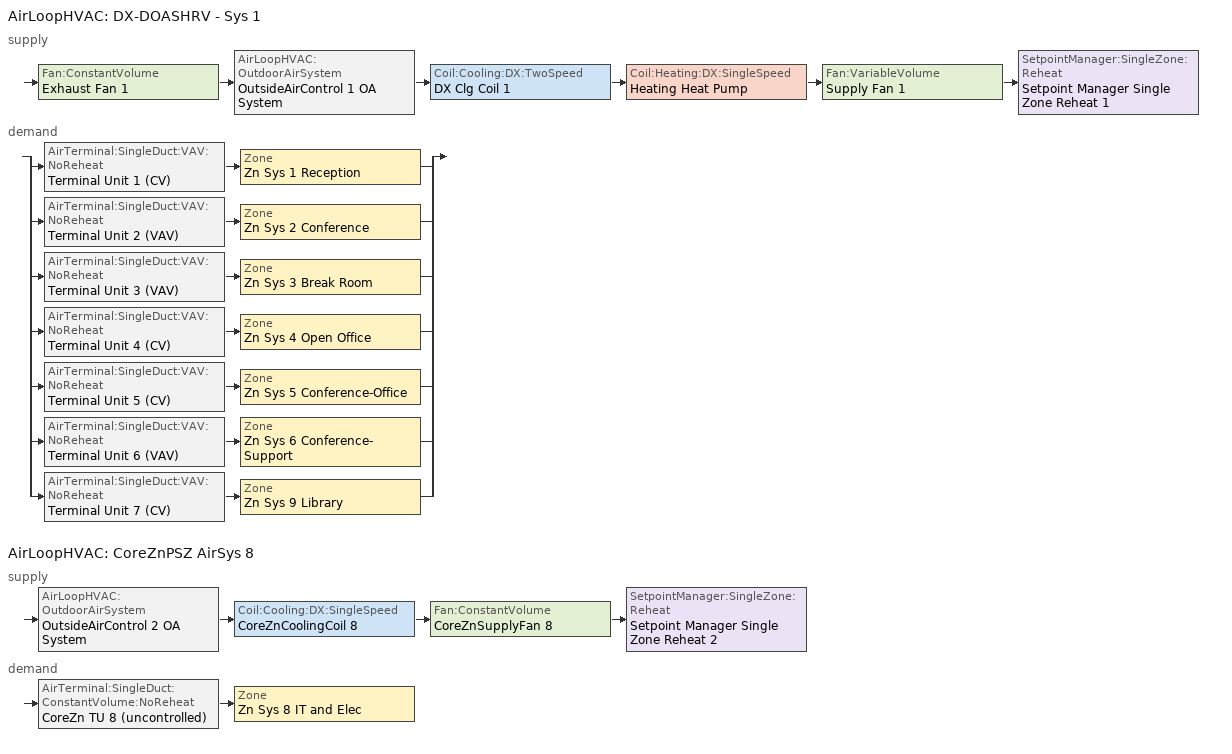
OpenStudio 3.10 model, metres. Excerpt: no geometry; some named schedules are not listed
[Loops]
AirLoopHVAC 'DX-DOASHRV - Sys 1'
 supply: Fan:ConstantVolume 'Exhaust Fan 1' > AirLoopHVAC:OutdoorAirSystem 'OutsideAirControl 1 OA System' > Coil:Cooling:DX:TwoSpeed 'DX Clg Coil 1' > Coil:Heating:DX:SingleSpeed 'Heating Heat Pump' > Fan:VariableVolume 'Supply Fan 1' > SetpointManager:SingleZone:Reheat 'Setpoint Manager Single Zone Reheat 1'
 demand: split
  | AirTerminal:SingleDuct:VAV:NoReheat 'Terminal Unit 1 (CV)' > Zone 'Zn Sys 1 Reception'
  | AirTerminal:SingleDuct:VAV:NoReheat 'Terminal Unit 2 (VAV)' > Zone 'Zn Sys 2 Conference'
  | AirTerminal:SingleDuct:VAV:NoReheat 'Terminal Unit 3 (VAV)' > Zone 'Zn Sys 3 Break Room'
  | AirTerminal:SingleDuct:VAV:NoReheat 'Terminal Unit 4 (CV)' > Zone 'Zn Sys 4 Open Office'
  | AirTerminal:SingleDuct:VAV:NoReheat 'Terminal Unit 5 (CV)' > Zone 'Zn Sys 5 Conference-Office'
  | AirTerminal:SingleDuct:VAV:NoReheat 'Terminal Unit 6 (VAV)' > Zone 'Zn Sys 6 Conference-Support'
  | AirTerminal:SingleDuct:VAV:NoReheat 'Terminal Unit 7 (CV)' > Zone 'Zn Sys 9 Library'
AirLoopHVAC 'CoreZnPSZ AirSys 8'
 supply: AirLoopHVAC:OutdoorAirSystem 'OutsideAirControl 2 OA System' > Coil:Cooling:DX:SingleSpeed 'CoreZnCoolingCoil 8' > Fan:ConstantVolume 'CoreZnSupplyFan 8' > SetpointManager:SingleZone:Reheat 'Setpoint Manager Single Zone Reheat 2'
 demand: AirTerminal:SingleDuct:ConstantVolume:NoReheat 'CoreZn TU 8 (uncontrolled)' > Zone 'Zn Sys 8 IT and Elec'
[Sizing:Zone] Zone Cooling Design Supply Air Temperature Input Method=TemperatureDifference; Zone Cooling Design Supply Air Temperature {C}=14; Zone Cooling Design Supply Air Temperature Difference {deltaC}=11.1111; Zone Heating Design Supply Air Temperature Input Method=TemperatureDifference; Zone Heating Design Supply Air Temperature {C}=40; Zone Heating Design Supply Air Temperature Difference {deltaC}=13.8889; Zone Cooling Design Supply Air Humidity Ratio {kg-H2O/kg-air}=0.0085; Zone Heating Design Supply Air Humidity Ratio {kg-H2O/kg-air}=0.008; Zone Heating Sizing Factor=1; Zone Cooling Sizing Factor=1; Cooling Design Air Flow Method=DesignDay; Cooling Minimum Air Flow per Zone Floor Area {m3/s-m2}=0; Cooling Minimum Air Flow {m3/s}=0; Cooling Minimum Air Flow Fraction=0; Heating Design Air Flow Method=DesignDay; Heating Maximum Air Flow per Zone Floor Area {m3/s-m2}=0; Heating Maximum Air Flow {m3/s}=0; Heating Maximum Air Flow Fraction=0; Account for Dedicated Outdoor Air System=No; Dedicated Outdoor Air System Control Strategy=NeutralSupplyAir; Dedicated Outdoor Air Low Setpoint Temperature for Design {C}=autosize; Dedicated Outdoor Air High Setpoint Temperature for Design {C}=autosize; Zone Load Sizing Method=Sensible Load Only No Latent Load; Zone Latent Cooling Design Supply Air Humidity Ratio Input Method=HumidityRatioDifference; Zone Cooling Design Supply Air Humidity Ratio Difference {kgWater/kgDryAir}=0.005; Zone Latent Heating Design Supply Air Humidity Ratio Input Method=HumidityRatioDifference; Zone Humidification Design Supply Air Humidity Ratio Difference {kgWater/kgDryAir}=0.005; Sizing Option=Coincident
Zn Sys 1 Reception; Zn Sys 2 Conference; Zn Sys 3 Break Room; Zn Sys 4 Open Office; Zn Sys 5 Conference-Office; Zn Sys 6 Conference-Support; Zn Sys 8 IT and Elec; Zn Sys 9 Library
[Zone equipment]
Zn Sys 1 Reception: Terminal Unit 1 (CV), CoreZn VRF Terminal 1
Zn Sys 2 Conference: Terminal Unit 2 (VAV), CoreZn VRF Terminal 2
Zn Sys 3 Break Room: Terminal Unit 3 (VAV), CoreZn VRF Terminal 3, Zn Sys 3 Break Room Operable Window Ventilation
Zn Sys 4 Open Office: Terminal Unit 4 (CV), CoreZn VRF Terminal 4
Zn Sys 5 Conference-Office: Terminal Unit 5 (CV), CoreZn VRF Terminal 5
Zn Sys 6 Conference-Support: Terminal Unit 6 (VAV), CoreZn VRF Terminal 6
Zn Sys 8 IT and Elec: CoreZn TU 8 (uncontrolled)
Zn Sys 9 Library: Terminal Unit 7 (CV), CoreZn VRF Terminal 7
[AirLoopHVAC] Design Return Air Flow Fraction of Supply Air Flow=1
Name | Availability Schedule | Design Supply Air Flow Rate {m3/s}
DX-DOASHRV - Sys 1 | OfficeHVACAvail | 1.58291
CoreZnPSZ AirSys 8 | DataHVACAvail | 0.484548
[Sizing:System] Preheat Design Temperature {C}=5.68434e-14; Preheat Design Humidity Ratio {kg-H2O/kg-Air}=0; Precool Design Temperature {C}=5.68434e-14; Precool Design Humidity Ratio {kg-H2O/kg-Air}=0; 100% Outdoor Air in Cooling=No; 100% Outdoor Air in Heating=No; Central Cooling Design Supply Air Humidity Ratio {kg-H2O/kg-Air}=0.0085; Central Heating Design Supply Air Humidity Ratio {kg-H2O/kg-Air}=0.008; Zone Maximum Outdoor Air Fraction=1; Cooling Supply Air Flow Rate Per Floor Area {m3/s-m2}=0.00996765; Cooling Fraction of Autosized Cooling Supply Air Flow Rate=1; Cooling Supply Air Flow Rate Per Unit Cooling Capacity {m3/s-W}=3.94755e-05; Heating Supply Air Flow Rate Per Floor Area {m3/s-m2}=0.00996765; Heating Fraction of Autosized Heating Supply Air Flow Rate=1; Heating Fraction of Autosized Cooling Supply Air Flow Rate=1; Heating Supply Air Flow Rate Per Unit Heating Capacity {m3/s-W}=3.15882e-05; Cooling Design Capacity Method=CoolingDesignCapacity; Cooling Design Capacity {W}=autosize; Cooling Design Capacity Per Floor Area {W/m2}=234.7; Fraction of Autosized Cooling Design Capacity=1; Heating Design Capacity Method=HeatingDesignCapacity; Heating Design Capacity {W}=autosize; Heating Design Capacity Per Floor Area {W/m2}=157; Fraction of Autosized Heating Design Capacity=1; Central Cooling Capacity Control Method=OnOff; Occupant Diversity=autosize
Name | Central Heating Maximum System Air Flow Ratio | Central Cooling Design Supply Air Temperature {C} | Central Heating Design Supply Air Temperature {C} | Sizing Option
DX-DOASHRV - Sys 1 | 0.994335 | 12.7778 | 20 | Coincident
CoreZnPSZ AirSys 8 | 1 | 18.3333 | 40 | NonCoincident
[Fan:VariableVolume]
Supply Fan 1: Availability Schedule=Always On Discrete; Fan Total Efficiency=0.4325; Pressure Rise {Pa}=560.201; Maximum Flow Rate {m3/s}=1.58291; Fan Power Minimum Flow Rate Input Method=FixedFlowRate; Fan Power Minimum Flow Fraction=0; Fan Power Minimum Air Flow Rate {m3/s}=1.57394; Motor Efficiency=0.665385; Motor In Airstream Fraction=1; Fan Power Coefficient 1=0.04076; Fan Power Coefficient 2=0.088045; Fan Power Coefficient 3=-0.072926; Fan Power Coefficient 4=0.94374; Fan Power Coefficient 5=0
[Coil:Heating:DX:SingleSpeed]
Heating Heat Pump: Availability Schedule=Always On Discrete; Rated Total Heating Capacity {W}=33186.2; Rated COP {W/W}=4.41147; Rated Air Flow Rate {m3/s}=1.58291; Rated Supply Fan Power Per Volume Flow Rate 2017 {W/(m3/s)}=773.3; Rated Supply Fan Power Per Volume Flow Rate 2023 {W/(m3/s)}=934.4; Total Heating Capacity Function of Temperature Curve=CoilHtgHPQRatio_fToadbSI; Total Heating Capacity Function of Flow Fraction Curve=CoilHtgHPQRatio_fCFMRatio; Energy Input Ratio Function of Temperature Curve=CoilHtgHPEIRRatio_fToadbSI; Energy Input Ratio Function of Flow Fraction Curve=CoilHtgHPEIRRatio_fCFMRatio; Part Load Fraction Correlation Curve=CoilHtgHPEIRRatio_fQFrac; Defrost Energy Input Ratio Function of Temperature Curve=Heating Heat Pump Defrost Curve; Minimum Outdoor Dry-Bulb Temperature for Compressor Operation {C}=-8.33333; Maximum Outdoor Dry-Bulb Temperature for Defrost Operation {C}=4.44444; Crankcase Heater Capacity {W}=130.136; Maximum Outdoor Dry-Bulb Temperature for Crankcase Heater Operation {C}=10; Defrost Strategy=ReverseCycle; Defrost Control=Timed; Defrost Time Period Fraction=0.058333; Resistive Defrost Heater Capacity {W}=2000
[Coil:Cooling:DX:TwoSpeed]
DX Clg Coil 1: Availability Schedule=Always On Discrete; Rated High Speed Total Cooling Capacity {W}=47750.9; Rated High Speed Sensible Heat Ratio=Autosize; Rated High Speed COP {W/W}=4.1175; Rated High Speed Air Flow Rate {m3/s}=1.58291; Rated High Speed Evaporator Fan Power Per Volume Flow Rate 2017 {W/(m3/s)}=773.3; Rated High Speed Evaporator Fan Power Per Volume Flow Rate 2023 {W/(m3/s)}=934.4; Unit Internal Static Air Pressure {Pa}=773.3; Total Cooling Capacity Function of Temperature Curve=CoilClgDXQRatio_fTwbToadbSI; Total Cooling Capacity Function of Flow Fraction Curve=CoilClgDXDblQRatio_fCFMRatio; Energy Input Ratio Function of Temperature Curve=CoilClgDXEIRRatio_fTwbToadbSI; Energy Input Ratio Function of Flow Fraction Curve=CoilClgDXDblEIRRatio_fCFMRatio; Part Load Fraction Correlation Curve=CoilClgDXEIRRatio_fQFrac; Rated Low Speed Total Cooling Capacity {W}=23875.5; Rated Low Speed Sensible Heat Ratio=Autosize; Rated Low Speed COP {W/W}=4.1175; Rated Low Speed Air Flow Rate {m3/s}=0.791456; Rated Low Speed Evaporator Fan Power Per Volume Flow Rate 2017 {W/(m3/s)}=773.3; Rated Low Speed Evaporator Fan Power Per Volume Flow Rate 2023 {W/(m3/s)}=934.4; Low Speed Total Cooling Capacity Function of Temperature Curve=CoilClgDXQRatio_fTwbToadbSI 1; Low Speed Energy Input Ratio Function of Temperature Curve=CoilClgDXEIRRatio_fTwbToadbSI 1; Condenser Type=AirCooled; Minimum Outdoor Dry-Bulb Temperature for Compressor Operation {C}=-25; High Speed Evaporative Condenser Effectiveness=0.9; High Speed Evaporative Condenser Air Flow Rate {m3/s}=Autosize; High Speed Evaporative Condenser Pump Rated Power Consumption {W}=Autosize; Low Speed Evaporative Condenser Effectiveness=0.9; Low Speed Evaporative Condenser Air Flow Rate {m3/s}=Autosize; Low Speed Evaporative Condenser Pump Rated Power Consumption {W}=Autosize; Basin Heater Capacity {W/K}=0; Basin Heater Setpoint Temperature {C}=2
[Controller:OutdoorAir] Economizer Control Action Type=ModulateFlow; High Humidity Control=No; High Humidity Outdoor Air Flow Ratio=1; Control High Indoor Humidity Based on Outdoor Humidity Ratio=Yes; Economizer Operation Staging=InterlockedWithMechanicalCooling
Name | Minimum Outdoor Air Flow Rate {m3/s} | Maximum Outdoor Air Flow Rate {m3/s} | Economizer Control Type | Economizer Maximum Limit Dry-Bulb Temperature {C} | Economizer Maximum Limit Enthalpy {J/kg} | Lockout Type | Minimum Limit Type | Minimum Outdoor Air Schedule | Maximum Fraction of Outdoor Air Schedule | Controller Mechanical Ventilation | Heat Recovery Bypass Control Type
OutsideAirControl 1 | 1.58291 | 1.58291 | FixedDryBulb | 21.6667 | 116300 | LockoutWithCompressor | ProportionalMinimum | Always On Discrete | OutsideAirControl 1 Max OA Schedule | OutsideAirControl 1 Mech Vent Controller | BypassWhenOAFlowGreaterThanMinimum
OutsideAirControl 2 | 0 | Autosize | NoEconomizer |  | 64000 | NoLockout | FixedMinimum | OutsideAirControl 2 Schedule |  | OutsideAirControl 2 Mech Vent Controller | BypassWhenWithinEconomizerLimits
[Controller:MechanicalVentilation] Availability Schedule=Always On Discrete
Name | Demand Controlled Ventilation
OutsideAirControl 1 Mech Vent Controller | Yes
OutsideAirControl 2 Mech Vent Controller
[AirLoopHVAC:OutdoorAirSystem]
Name | Controller
OutsideAirControl 1 OA System | OutsideAirControl 1
OutsideAirControl 2 OA System | OutsideAirControl 2
[Fan:ConstantVolume] Availability Schedule=Always On Discrete; Motor In Airstream Fraction=1
Name | Fan Total Efficiency | Pressure Rise {Pa} | Maximum Flow Rate {m3/s} | Motor Efficiency
Exhaust Fan 1 | 0.4325 | 357.575 | 1.58291 | 0.665385
CoreZnSupplyFan 8 | 0.55575 | 412.349 | 0.484548 | 0.855
[SetpointManager:SingleZone:Reheat]
Name | Minimum Supply Air Temperature {C} | Maximum Supply Air Temperature {C} | Control Zone | Setpoint Node or NodeList
Setpoint Manager Single Zone Reheat 1 | 12.7778 | 20 | Zn Sys 1 Reception | Supply Fan 1 Outlet Node
Setpoint Manager Single Zone Reheat 2 | -99 | 99 | Zn Sys 8 IT and Elec | CoreZnSupplyFan 8 Outlet Node
[Coil:Cooling:DX:SingleSpeed]
CoreZnCoolingCoil 8: Availability Schedule=Always On Discrete; Rated Total Cooling Capacity {W}=8565.32; Rated Sensible Heat Ratio=1; Rated COP {W/W}=3.24801; Rated Air Flow Rate {m3/s}=0.484548; Rated Evaporator Fan Power Per Volume Flow Rate 2017 {W/(m3/s)}=773.3; Rated Evaporator Fan Power Per Volume Flow Rate 2023 {W/(m3/s)}=934.4; Total Cooling Capacity Function of Temperature Curve=CoilClgDXQRatio_fTwbToadbSI; Total Cooling Capacity Function of Flow Fraction Curve=CoilClgDXSnglQRatio_fCFMRatio; Energy Input Ratio Function of Temperature Curve=CoilClgDXEIRRatio_fTwbToadbSI; Energy Input Ratio Function of Flow Fraction Curve=CoilClgDXSnglEIRRatio_fCFMRatio; Part Load Fraction Correlation Curve=CoilClgDXSEEREIRRatio_fQFrac; Minimum Outdoor Dry-Bulb Temperature for Compressor Operation {C}=-25; Nominal Time for Condensate Removal to Begin {s}=0; Ratio of Initial Moisture Evaporation Rate and Steady State Latent Capacity=0; Maximum Cycling Rate {cycles/hr}=0; Latent Capacity Time Constant {s}=0; Condenser Type=AirCooled; Evaporative Condenser Effectiveness=0.9; Evaporative Condenser Air Flow Rate {m3/s}=autosize; Evaporative Condenser Pump Rated Power Consumption {W}=autosize; Crankcase Heater Capacity {W}=23.3324; Maximum Outdoor Dry-Bulb Temperature for Crankcase Heater Operation {C}=10; Basin Heater Capacity {W/K}=0; Basin Heater Setpoint Temperature {C}=2
[AirTerminal:SingleDuct:VAV:NoReheat] Availability Schedule=Always On Discrete; Zone Minimum Air Flow Input Method=FixedFlowRate; Constant Minimum Air Flow Fraction=0.3
Name | Maximum Air Flow Rate {m3/s} | Fixed Minimum Air Flow Rate {m3/s} | Control For Outdoor Air
Terminal Unit 1 (CV) | 0.15573 | 0.15573 | No
Terminal Unit 2 (VAV) | 0.197599 | 0.0657564 | Yes
Terminal Unit 3 (VAV) | 0.278935 | 0.100121 | Yes
Terminal Unit 4 (CV) | 0.438141 | 0.438141 | No
Terminal Unit 5 (CV) | 0.0571108 | 0.0571108 | No
Terminal Unit 6 (VAV) | 0.317532 | 0.0962221 | Yes
Terminal Unit 7 (CV) | 0.128703 | 0.128703 | No
[Fan:OnOff] Availability Schedule=Always On Discrete; Motor In Airstream Fraction=1
Name | Fan Total Efficiency | Pressure Rise {Pa} | Maximum Flow Rate {m3/s} | Motor Efficiency | Fan Power Ratio Function of Speed Ratio Curve | Fan Efficiency Ratio Function of Speed Ratio Curve
CoreZnSupplyFan-1 | 0.4275 | 555.864 | 0.478083 | 0.855 | Fan On Off Power Curve | Fan On Off Efficiency Curve
CoreZnSupplyFan-2 | 0.4275 | 600.309 | 0.442687 | 0.855 | Fan On Off Power Curve 1 | Fan On Off Efficiency Curve 1
CoreZnSupplyFan-3 | 0.4275 | 317.19 | 0.528109 | 0.855 | Fan On Off Power Curve 2 | Fan On Off Efficiency Curve 2
CoreZnSupplyFan-4 | 0.4475 | 528.35 | 2.01191 | 0.895 | Fan On Off Power Curve 3 | Fan On Off Efficiency Curve 3
CoreZnSupplyFan-5 | 0.4275 | 443.727 | 0.199634 | 0.855 | Fan On Off Power Curve 4 | Fan On Off Efficiency Curve 4
CoreZnSupplyFan-6 | 0.4275 | 317.19 | 0.543683 | 0.855 | Fan On Off Power Curve 5 | Fan On Off Efficiency Curve 5
CoreZnSupplyFan-7 | 0.4325 | 481.272 | 0.736238 | 0.865 | Fan On Off Power Curve 6 | Fan On Off Efficiency Curve 6
[Coil:Cooling:DX:VariableRefrigerantFlow] Availability Schedule=Always On Discrete; Rated Sensible Heat Ratio=autosize; Cooling Capacity Ratio Modifier Function of Temperature Curve=CoilClgVRFClgQratio_fTwbTdbSI; Cooling Capacity Modifier Curve Function of Flow Fraction=CoilClgVRFClgQratio_fCFMRatioSI
Name | Rated Total Cooling Capacity {W} | Rated Air Flow Rate {m3/s}
CoreZnCoolingCoil-1 | 5616.59 | 0.478083
CoreZnCoolingCoil-2 | 5787.51 | 0.442687
CoreZnCoolingCoil-3 | 5120.63 | 0.528109
CoreZnCoolingCoil-4 | 28651.6 | 2.01191
CoreZnCoolingCoil-5 | 2787.65 | 0.199634
CoreZnCoolingCoil-6 | 24461.1 | 0.543683
CoreZnCoolingCoil-7 | 10483.1 | 0.736238
[Coil:Heating:DX:VariableRefrigerantFlow] Availability Schedule=Always On Discrete; Heating Capacity Ratio Modifier Function of Temperature Curve=CoilHtgVRFHtgQratio_fTwbTdbSI; Heating Capacity Modifier Function of Flow Fraction Curve=CoilHtgVRFHtgQratio_fCFMRatioSI
Name | Rated Total Heating Capacity {W} | Rated Air Flow Rate {m3/s}
CoreZnHeatingCoil-1 | 7920.07 | 0.478083
CoreZnHeatingCoil-2 | 7306.03 | 0.442687
CoreZnHeatingCoil-3 | 8788.53 | 0.528109
CoreZnHeatingCoil-4 | 25117 | 2.01191
CoreZnHeatingCoil-5 | 3289.17 | 0.199634
CoreZnHeatingCoil-6 | 25361 | 0.543683
CoreZnHeatingCoil-7 | 8675.23 | 0.736238
[ZoneHVAC:TerminalUnit:VariableRefrigerantFlow] Terminal Unit Availability schedule=AllOnHVACAvail; Outdoor Air Flow Rate During Cooling Operation {m3/s}=0; Outdoor Air Flow Rate During Heating Operation {m3/s}=0; Outdoor Air Flow Rate When No Cooling or Heating is Needed {m3/s}=0; Supply Air Fan Operating Mode Schedule=CyclingHVACAvail; Supply Air Fan Placement=DrawThrough; Zone Terminal Unit On Parasitic Electric Energy Use {W}=2.93071; Zone Terminal Unit Off Parasitic Electric Energy Use {W}=0.586142; Rated Total Heating Capacity Sizing Ratio {W/W}=1; Maximum Supply Air Temperature from Supplemental Heater {C}=Autosize; Maximum Outdoor Dry-Bulb Temperature for Supplemental Heater Operation {C}=21
Name | Supply Air Flow Rate During Cooling Operation {m3/s} | Supply Air Flow Rate When No Cooling is Needed {m3/s} | Supply Air Flow Rate During Heating Operation {m3/s} | Supply Air Flow Rate When No Heating is Needed {m3/s} | Supply Air Fan | Cooling Coil | Heating Coil
CoreZn VRF Terminal 1 | 0.478083 | 0.478083 | 0.478083 | 0.478083 | CoreZnSupplyFan-1 | CoreZnCoolingCoil-1 | CoreZnHeatingCoil-1
CoreZn VRF Terminal 2 | 0.442687 | 0.221343 | 0.442687 | 0.221343 | CoreZnSupplyFan-2 | CoreZnCoolingCoil-2 | CoreZnHeatingCoil-2
CoreZn VRF Terminal 3 | 0.528109 | 0.264055 | 0.528109 | 0.264055 | CoreZnSupplyFan-3 | CoreZnCoolingCoil-3 | CoreZnHeatingCoil-3
CoreZn VRF Terminal 4 | 2.01191 | 2.01191 | 2.01191 | 2.01191 | CoreZnSupplyFan-4 | CoreZnCoolingCoil-4 | CoreZnHeatingCoil-4
CoreZn VRF Terminal 5 | 0.199634 | 0.199634 | 0.199634 | 0.199634 | CoreZnSupplyFan-5 | CoreZnCoolingCoil-5 | CoreZnHeatingCoil-5
CoreZn VRF Terminal 6 | 0.543683 | 0.271842 | 0.543683 | 0.271842 | CoreZnSupplyFan-6 | CoreZnCoolingCoil-6 | CoreZnHeatingCoil-6
CoreZn VRF Terminal 7 | 0.736238 | 0.736238 | 0.736238 | 0.736238 | CoreZnSupplyFan-7 | CoreZnCoolingCoil-7 | CoreZnHeatingCoil-7
[AirTerminal:SingleDuct:ConstantVolume:NoReheat]
CoreZn TU 8 (uncontrolled): Availability Schedule=Always On Discrete; Maximum Air Flow Rate {m3/s}=0.484548
[Curve:Biquadratic]
Name | Coefficient1 Constant | Coefficient2 x | Coefficient3 x**2 | Coefficient4 y | Coefficient5 y**2 | Coefficient6 x*y | Minimum Value of x | Maximum Value of x | Minimum Value of y | Maximum Value of y | Minimum Curve Output | Maximum Curve Output
CoilClgVRFClgQratio_fTwbTdbSI | 0.058588 | 0.05874 | -0.00021 | 0.010937 | -0.000122 | -0.000525 | 0 | 100 | 0 | 100
CoilClgDXQRatio_fTwbToadbSI; CoilClgDXQRatio_fTwbToadbSI 1 | 0.86779 | 0.014245 | 0.000554 | -0.007569 | 3.2e-05 | -0.000191 | 13.89 | 25 | 23.89 | 46.11 | 0.77 | 1.29
CoilClgDXEIRRatio_fTwbToadbSI; CoilClgDXEIRRatio_fTwbToadbSI 1 | 0.116709 | 0.028458 | -0.000411 | 0.021422 | 0.000162 | -0.00068 | 13.89 | 25 | 23.89 | 46.11 | 0.77 | 1.33
CoilHtgVRFHtgQratio_fTwbTdbSI | 0.375444 | 0.066819 | -0.001942 | 0.044262 | -0.000401 | -0.001482 | 0 | 100 | 0 | 100
Heating Heat Pump Defrost Curve | 1 | 0 | 0 | 0 | 0 | 0 | 0 | 1 | 0 | 1
[Curve:Cubic]
Name | Coefficient1 Constant | Coefficient2 x | Coefficient3 x**2 | Coefficient4 x**3 | Minimum Value of x | Maximum Value of x | Minimum Curve Output | Maximum Curve Output
CoilClgVRFClgQratio_fCFMRatioSI; CoilHtgVRFHtgQratio_fCFMRatioSI | 0.8 | 0.2 | 0 | 0 | 0 | 100 | 0.5 | 1.5
CoilClgDXEIRRatio_fQFrac | 0 | 5.1091 | -8.5515 | 4.4744 | 0.7 | 1 | 0.92 | 1
CoilClgDXSEEREIRRatio_fQFrac | 1 | 0 | 0 | 0 | 0.7 | 1 | 1 | 1
CoilClgDXDblEIRRatio_fCFMRatio | 1.00795 | 0.345441 | -0.692289 | 0.338899 | 0 | 100
CoilHtgHPQRatio_fToadbSI | 0.729009 | 0.031928 | 0.000136 | -9e-06 | 0 | 10 | 0.17 | 1.05
CoilHtgHPEIRRatio_fToadbSI | 1.21829 | -0.036117 | 0.00142 | -2.7e-05 | 0 | 10 | 0.97 | 3.18
CoilClgDXDblQRatio_fCFMRatio | 0.472786 | 1.24334 | -1.03871 | 0.322578 | 0 | 100 | 0.47
Fan On Off Efficiency Curve; Fan On Off Efficiency Curve 1; Fan On Off Efficiency Curve 2; Fan On Off Efficiency Curve 3; Fan On Off Efficiency Curve 4; Fan On Off Efficiency Curve 5; Fan On Off Efficiency Curve 6 | 1 | 0 | 0 | 0 | 0 | 1
[Curve:Quadratic] Minimum Value of x=0
Name | Coefficient1 Constant | Coefficient2 x | Coefficient3 x**2 | Maximum Value of x | Minimum Curve Output | Maximum Curve Output
CoilClgDXSnglQRatio_fCFMRatio | 0.8 | 0.2 | 0 | 100 | 0.8
CoilClgDXSnglEIRRatio_fCFMRatio | 1.156 | -0.1816 | 0.0256 | 100
CoilHtgHPQRatio_fCFMRatio | 0.84 | 0.16 | 0 | 100 | 0.84
CoilHtgHPEIRRatio_fQFrac | 0.85 | 0.15 | 0 | 1 | 0.85 | 1
CoilHtgHPEIRRatio_fCFMRatio | 1.3824 | -0.4336 | 0.0512 | 1
[Schedule:Day]
OfficeHVACAvailSun: 1, 0, 0, 2, 0, 0, 3, 0, 0, 4, 0, 0, 5, 0, 0, 6, 0, 0, 7, 0, 0, 8, 0, 0, 9, 0, 0, 10, 0, 0, 11, 0, 0, 12, 0, 0, 13, 0, 0, 14, 0, 0, 15, 0, 0, 16, 0, 0, 17, 0, 0, 18, 0, 0, 19, 0, 0, 20, 0, 0, 21, 0, 0, 22, 0, 0, 23, 0, 0, 24, 0, 0
OutsideAirControl 1 Max OA Schedule Day Schedule: 24, 0, 1
[Schedule:Week]
OfficeHVACAvailWk: OfficeHVACAvailSun, OfficeHVACAvailWD, OfficeHVACAvailWD, OfficeHVACAvailWD, OfficeHVACAvailWD, OfficeHVACAvailWD, OfficeHVACAvailSat, OfficeHVACAvailSun, AllOnHVACAvailDay, AllOnHVACAvailDay, OfficeHVACAvailSun, OfficeHVACAvailSun
DataHVACAvailWk: DataHVACAvailSun, DataHVACAvailWD, DataHVACAvailWD, DataHVACAvailWD, DataHVACAvailWD, DataHVACAvailWD, DataHVACAvailSat, DataHVACAvailSun, AllOnHVACAvailDay, AllOnHVACAvailDay, DataHVACAvailSun, DataHVACAvailSun
CyclingHVACAvailWk: CyclingHVACAvailAll, CyclingHVACAvailAll, CyclingHVACAvailAll, CyclingHVACAvailAll, CyclingHVACAvailAll, CyclingHVACAvailAll, CyclingHVACAvailAll, CyclingHVACAvailAll, CyclingHVACAvailAll, CyclingHVACAvailAll, CyclingHVACAvailAll, CyclingHVACAvailAll
AllOnHVACAvailWk: AllOnHVACAvailDay, AllOnHVACAvailDay, AllOnHVACAvailDay, AllOnHVACAvailDay, AllOnHVACAvailDay, AllOnHVACAvailDay, AllOnHVACAvailDay, AllOnHVACAvailDay, AllOnHVACAvailDay, AllOnHVACAvailDay, AllOnHVACAvailDay, AllOnHVACAvailDay
OutsideAirControl 2 Schedule Week 1: OutsideAirControl 2 Schedule Week 1 Sunday, OutsideAirControl 2 Schedule Week 1 Monday, OutsideAirControl 2 Schedule Week 1 Tuesday, OutsideAirControl 2 Schedule Week 1 Wednesday, OutsideAirControl 2 Schedule Week 1 Thursday, OutsideAirControl 2 Schedule Week 1 Friday, OutsideAirControl 2 Schedule Week 1 Saturday, OutsideAirControl 2 Schedule Week 1 Holiday, OutsideAirControl 2 Schedule Week 1 Summer, OutsideAirControl 2 Schedule Week 1 Winter, OutsideAirControl 2 Schedule Week 1 Custom 1, OutsideAirControl 2 Schedule Week 1 Custom 2
[Schedule:Year]
OfficeHVACAvail: 12, 31, OfficeHVACAvailWk
DataHVACAvail: 12, 31, DataHVACAvailWk
CyclingHVACAvail: 12, 31, CyclingHVACAvailWk
AllOnHVACAvail: 12, 31, AllOnHVACAvailWk
OutsideAirControl 2 Schedule: 12, 31, OutsideAirControl 2 Schedule Week 1
[Schedule:Ruleset]
OutsideAirControl 1 Max OA Schedule: Default Day Schedule=OutsideAirControl 1 Max OA Schedule Day Schedule
[Schedule:Constant]
Always On Discrete: Value=1
[Curve:Exponent] Coefficient1 Constant=1; Coefficient2 Constant=0; Coefficient3 Constant=0; Minimum Value of x=0; Maximum Value of x=1
Fan On Off Power Curve; Fan On Off Power Curve 1; Fan On Off Power Curve 2; Fan On Off Power Curve 3; Fan On Off Power Curve 4; Fan On Off Power Curve 5; Fan On Off Power Curve 6
